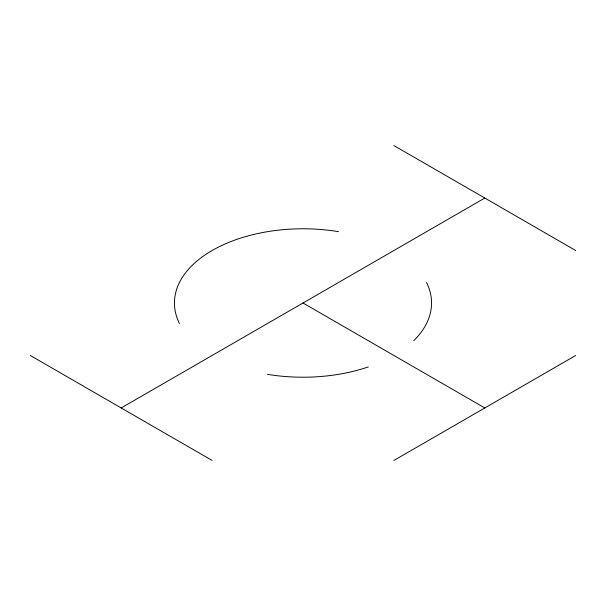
<?xml version="1.0" encoding="UTF-8"?>
<svg xmlns="http://www.w3.org/2000/svg" width="606" height="606" viewBox="0 0 606 606"><rect width="100%" height="100%" fill="white"/><g stroke="black" fill="none" stroke-linecap="round" stroke-linejoin="round"><path stroke-width="0.91" d="M121.2 407.959L484.8 198.041M393.9 460.439L575.7 355.48M393.9 145.561L575.7 250.52M303 303L484.8 407.959M30.3 355.48L212.1 460.439M426.541 282.487A128.555 74.22 0 0 1 413.739 340.693M368.289 366.933A128.555 74.22 0 0 1 267.466 374.326M179.459 323.513A128.555 74.22 0 0 1 212.1 250.52A128.555 74.22 0 0 1 338.534 231.674"/></g></svg>
